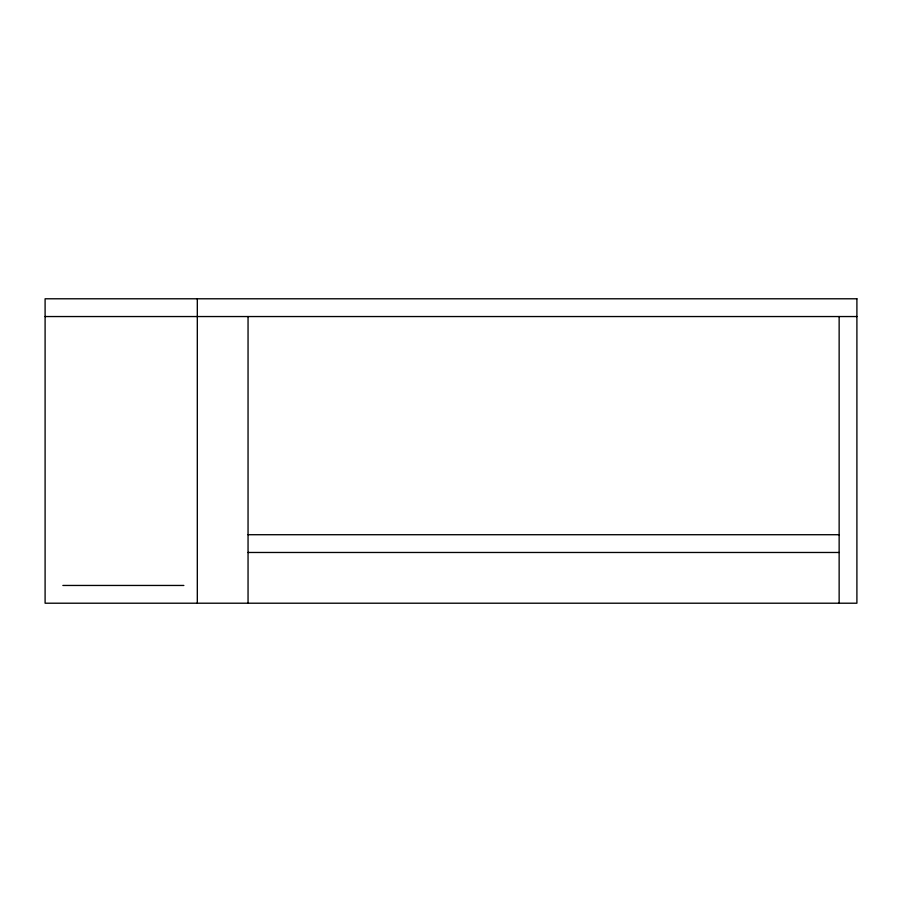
<?xml version="1.0" encoding="UTF-8"?>
<svg xmlns="http://www.w3.org/2000/svg" width="902" height="902" viewBox="0 0 902 902"><rect width="100%" height="100%" fill="white"/><g stroke="black" fill="none" stroke-linecap="round" stroke-linejoin="round"><path stroke-width="1.35" d="M45.1 316.546L856.9 316.546M248.05 534.717L839.142 534.717M248.05 552.475L839.142 552.475M62.858 585.454L183.861 585.454M839.142 316.546L839.142 603.212M248.05 316.546L248.05 603.212M197.312 298.787L197.312 603.212M856.9 298.787L45.1 298.787L45.1 603.212L856.9 603.212L856.9 298.787"/></g></svg>
